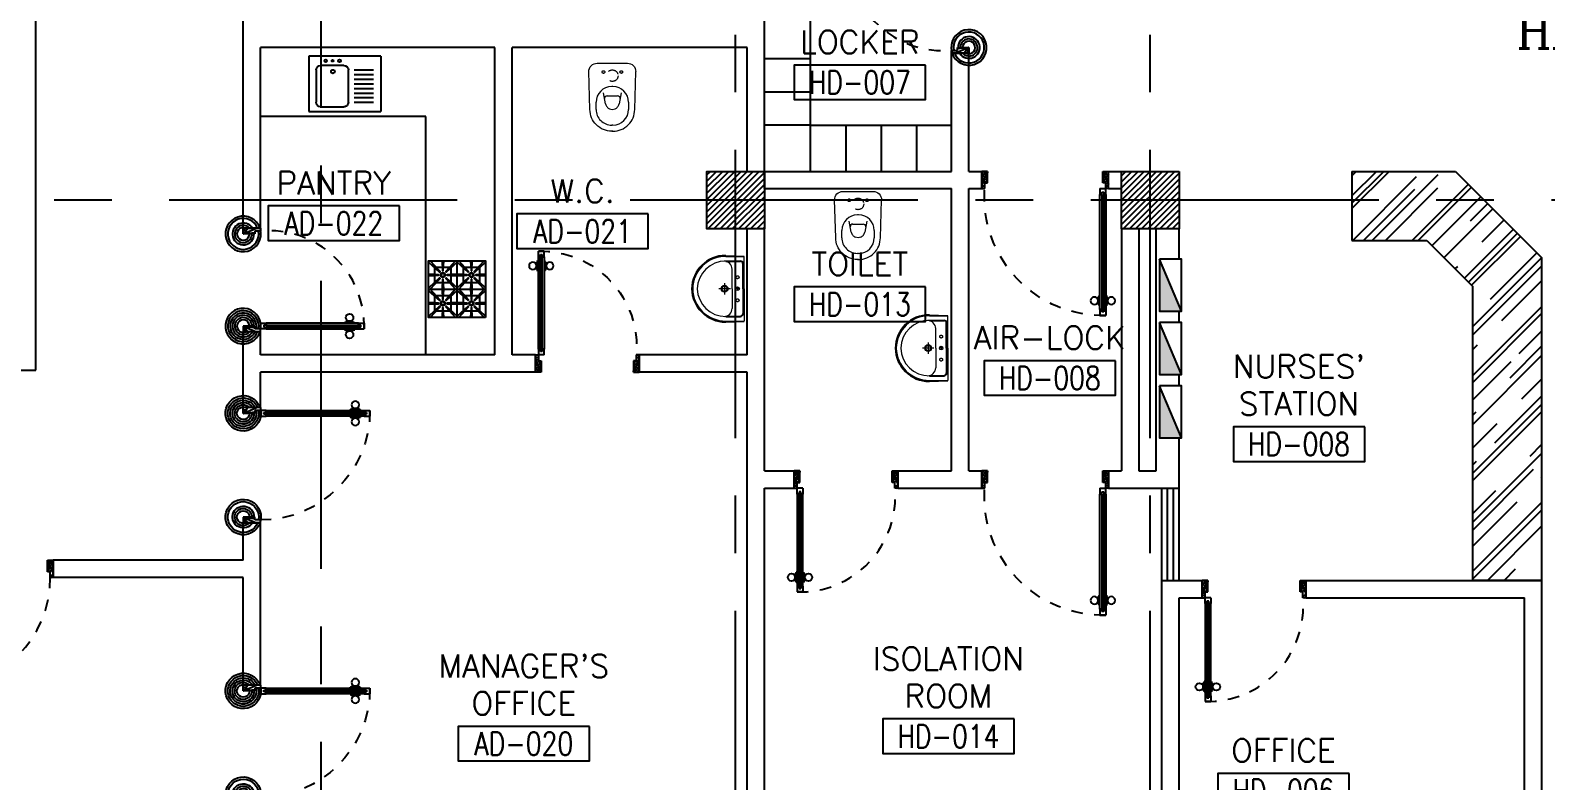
# Model space of a CAD drawing. Extents: x 417866.9 to 417960.2, y 43448 to 43538.2.
# Drawn here: x 417923.81 to 417936.97, y 43469.04 to 43475.55 of the extents above; entities that cross this region are included whole.
import ezdxf
from ezdxf.enums import TextEntityAlignment as Align

# ---------------------------------------------------------------- set-up
doc = ezdxf.new("R2010")
doc.units = 0
doc.header["$MEASUREMENT"] = 0
for name, pattern in [('CENTERX2', [4, 2.5, -0.5, 0.5, -0.5]), ('DASHED', [0.75, 0.5, -0.25]), ('HIDDEN', [0.375, 0.25, -0.125]), ('HIDDEN2', [0.1875, 0.125, -0.0625])]:
    doc.linetypes.add(name, pattern=pattern)
doc.layers.get('0').update_dxf_attribs({"linetype": 'CONTINUOUS'})
for name, color, linetype in [('A-FURN-W', 4, 'CONTINUOUS'), ('A-JEERI', 3, 'CONTINUOUS'), ('AXES', 11, 'CENTERX2'), ('COL', 2, 'CONTINUOUS'), ('COUNTER', 5, 'CONTINUOUS'), ('DOOR', 4, 'CONTINUOUS'), ('DOOR-DIM', 3, 'CONTINUOUS'), ('E-PANELBX', 3, 'CONTINUOUS'), ('FIX', 3, 'CONTINUOUS'), ('HAT', 8, 'CONTINUOUS'), ('Hatch', 11, 'CONTINUOUS'), ('K-FUR', 3, 'CONTINUOUS'), ('Locker', 7, 'CONTINUOUS'), ('RM-BOX', 2, 'CONTINUOUS'), ('RM-NAME', 2, 'CONTINUOUS'), ('RM-NO', 2, 'CONTINUOUS'), ('TEXT', 4, 'CONTINUOUS'), ('WALL', 3, 'CONTINUOUS'), ('WIN', 5, 'CONTINUOUS')]:
    doc.layers.add(name, color=color, linetype=linetype)
doc.layers.get('DOOR-DIM').off()
doc.styles.add('ROMANC', font='romanc', dxfattribs={"height": 0.1})
doc.styles.add('ROMANS', font='ROMANS.shx', dxfattribs={"width": 0.6})

# ---------------------------------------------------------------- blocks, each defined once
blk = doc.blocks.new('RM1')
at = {"layer": 'RM-BOX'}
blk.add_lwpolyline([(570, -200), (-570, -200), (-570, -500), (570, -500)], close=True, dxfattribs=at)
at = {"layer": 'RM-NAME', "style": 'ROMANS'}
for tag, p in [('ROOMNAME1', (0, 324)), ('ROOMNAME2', (0, 0))]:
    blk.add_attdef(tag, text='', height=200, dxfattribs=at).set_placement(p, align=Align.MIDDLE)
at = {"layer": 'RM-NO', "style": 'ROMANS', "width": 0.8}
blk.add_attdef('ROOMNO', text='', height=200, dxfattribs=at).set_placement((0, -350), align=Align.MIDDLE)
blk = doc.blocks.new('*X489')
at = {"color": 0}
for p, q in [((235129, 17905), (235584, 18361)), ((235129, 17958), (235531, 18361)), ((235129, 18011), (235478, 18361)), ((235129, 18064), (235425, 18361)), ((235129, 18117), (235372, 18361)), ((235129, 18171), (235319, 18361)), ((235129, 18224), (235266, 18361)), ((235129, 18277), (235213, 18361)), ((235129, 18330), (235160, 18361)), ((235137, 17861), (235629, 18352)), ((235190, 17861), (235629, 18299)), ((235243, 17861), (235629, 18246)), ((235296, 17861), (235629, 18193)), ((235349, 17861), (235629, 18140)), ((235402, 17861), (235629, 18087)), ((235455, 17861), (235629, 18034)), ((235508, 17861), (235629, 17981)), ((235562, 17861), (235629, 17928)), ((235615, 17861), (235629, 17875))]:
    blk.add_line(p, q, dxfattribs=at)
blk = doc.blocks.new('*X499')
at = {"color": 0}
for p, q in [((238729, 17899), (239190, 18361)), ((238729, 17952), (239137, 18361)), ((238729, 18005), (239084, 18361)), ((238729, 18058), (239031, 18361)), ((238729, 18111), (238978, 18361)), ((238729, 18164), (238925, 18361)), ((238729, 18217), (238872, 18361)), ((238729, 18270), (238819, 18361)), ((238729, 18323), (238766, 18361)), ((238743, 17861), (239229, 18346)), ((238797, 17861), (239229, 18293)), ((238850, 17861), (239229, 18240)), ((238903, 17861), (239229, 18187)), ((238956, 17861), (239229, 18134)), ((239009, 17861), (239229, 18081)), ((239062, 17861), (239229, 18028)), ((239115, 17861), (239229, 17975)), ((239168, 17861), (239229, 17922)), ((239221, 17861), (239229, 17869))]:
    blk.add_line(p, q, dxfattribs=at)
blk = doc.blocks.new('COL50')
at = {"layer": 'COL'}
blk.add_lwpolyline([(-250, 250), (-250, -250), (250, -250), (250, 250)], close=True, dxfattribs=at)
blk = doc.blocks.new('DOOR90')
at = {"layer": 'DOOR', "color": 7, "linetype": 'ByBlock'}
for p, q in [((-150, 0), (0, 0)), ((-150, 0), (-150, -25)), ((0, -50), (-114, 0)), ((0, -50), (-40, 0)), ((0, -50), (0, 0)), ((-1000, -25), (-1050, -25)), ((-1050, -75), (-1050, -25)), ((-1050, -25), (-1050, -75)), ((-1000, -75), (-1050, -75)), ((-1000, -42), (-1020, -42)), ((-1020, -42), (-1020, -58)), ((-1000, -58), (-1020, -58)), ((-1000, -25), (-1000, -42)), ((-1000, -58), (-1000, -75)), ((-878, -18), (-968, -18)), ((-968, -25), (-968, -18)), ((-968, -75), (-968, -82)), ((-878, -82), (-968, -82)), ((-955, -9), (-890, -9)), ((-955, -18), (-955, -9)), ((-955, -18), (-890, -18)), ((-955, -82), (-890, -82)), ((-955, -82), (-955, -91)), ((-955, -91), (-890, -91)), ((-890, -18), (-890, -9)), ((-890, -82), (-890, -91)), ((-878, -25), (-878, -18)), ((-878, -75), (-878, -82)), ((-200, -25), (-150, -25)), ((-200, -42), (-200, -25)), ((-180, -42), (-200, -42)), ((-200, -58), (-180, -58)), ((-200, -75), (-200, -58)), ((-150, -75), (-200, -75)), ((-180, -58), (-180, -42)), ((-150, -25), (-100, -25)), ((-150, -75), (-150, -25)), ((-100, -25), (-100, -50)), ((0, -50), (-100, -37)), ((-100, -50), (0, -50)), ((-150, -875), (-100, -875)), ((-150, -900), (-150, -875)), ((-150, -900), (0, -900)), ((0, -900), (-150, -900)), ((0, -850), (-114, -900)), ((-100, -875), (-100, -850)), ((0, -850), (-100, -863)), ((-100, -850), (0, -850)), ((0, -850), (-40, -900)), ((0, -850), (0, -900))]:
    blk.add_line(p, q, dxfattribs=at)
at = {"layer": 'DOOR', "linetype": 'ByBlock'}
for p, q in [((-200, -25), (-1000, -25)), ((-200, -42), (-1000, -42)), ((-200, -58), (-1000, -58)), ((-1000, -75), (-200, -75))]:
    blk.add_line(p, q, dxfattribs=at)
at = {"layer": 'DOOR', "color": 7, "linetype": 'ByBlock'}
for centre in [(-923, 24), (-923, -124)]:
    blk.add_circle(centre, 32.4, dxfattribs=at)
for centre, radius, start, end in [((0, -50), 154, 161.1053, 166.2858), ((0, -50), 94.4, 148.0182, 180), ((0, -50), 134, 158.1598, 169.28), ((0, -50), 114, 154.0838, 167.3774), ((0, -50), 74.4, 137.7764, 180), ((0, -50), 54.4, 113.2074, 180), ((0, -50), 34.4, 90, 180), ((0, -50), 14.4, 90, 180), ((0, -850), 154, 193.7142, 198.8947), ((0, -850), 134, 190.72, 201.8402), ((0, -850), 94.4, 180, 211.9818), ((0, -850), 74.4, 180, 222.2236), ((0, -850), 54.4, 180, 246.7926), ((0, -850), 34.4, 180, 270), ((0, -850), 14.4, 180, 270)]:
    blk.add_arc(centre, radius, start, end, dxfattribs=at)
at = {"layer": 'DOOR', "linetype": 'HIDDEN', "ltscale": 0.5}
blk.add_arc((-222, -50), 828, 178.2701, 275.003, dxfattribs=at)
blk = doc.blocks.new('LAV1')
at = {"layer": 'FIX', "linetype": 'DASHED', "lineweight": 20, "ltscale": 0.05}
for p, q in [((0, 170), (0, 270)), ((0, 170), (0, 270)), ((50, 220), (-50, 220))]:
    blk.add_line(p, q, dxfattribs=at)
at = {"layer": 'FIX', "linetype": 'ByBlock', "ltscale": 0.3}
for p, q in [((-287, 210), (-280, 50)), ((-240, 210), (-240, 85)), ((240, 210), (240, 85)), ((287, 210), (280, 50)), ((0, 60), (-215, 60)), ((0, 60), (215, 60))]:
    blk.add_line(p, q, dxfattribs=at)
at = {"layer": 'FIX', "linetype": 'Continuous', "lineweight": 20}
for p, q in [((-280, 210), (-280, 50)), ((0, 155), (-170, 155)), ((0, 155), (170, 155)), ((280, 210), (280, 50)), ((0, 50), (-280, 50)), ((0, 50), (-247, 50)), ((0, 50), (280, 50)), ((0, 50), (247, 50))]:
    blk.add_line(p, q, dxfattribs=at)
at = {"layer": 'FIX', "lineweight": 20}
for p, q in [((16, 107), (-15, 107)), ((0, 92), (0, 123))]:
    blk.add_line(p, q, dxfattribs=at)
for centre, radius in [((0, 220), 29.5), ((0, 220), 22.5), ((0, 107), 15.5)]:
    blk.add_circle(centre, radius, dxfattribs=at)
at = {"layer": 'FIX', "linetype": 'HIDDEN', "lineweight": 20, "ltscale": 0.05}
for centre in [(-100, 107), (100, 107)]:
    blk.add_circle(centre, 12.4, dxfattribs=at)
at = {"layer": 'FIX', "linetype": 'ByBlock', "ltscale": 0.3}
for centre, radius, start, end in [((5, 212), 292, 90.9964, 180.3903), ((-5, 212), 292, 359.6097, 89.0036), ((-215, 85), 25, 180, 270), ((215, 85), 25, 270, 0)]:
    blk.add_arc(centre, radius, start, end, dxfattribs=at)
at = {"layer": 'FIX', "linetype": 'Continuous', "lineweight": 20}
for centre, radius, start, end in [((5, 212), 285, 91.0202, 180.4), ((5, 212), 245, 91.1813, 180.4657), ((-5, 212), 285, 359.6, 88.9798), ((-5, 212), 245, 359.5343, 88.8187), ((-170, 225), 70, 180, 270), ((170, 225), 70, 270, 0)]:
    blk.add_arc(centre, radius, start, end, dxfattribs=at)
blk = doc.blocks.new('DOOR1000')
at = {"layer": 'DOOR', "color": 7, "linetype": 'ByBlock'}
for p, q in [((-150, 0), (0, 0)), ((-150, 0), (-150, -25)), ((0, -50), (-114, 0)), ((0, -50), (-40, 0)), ((0, -50), (0, 0)), ((-1100, -25), (-1100, -75)), ((-1100, -75), (-1100, -25)), ((-1050, -25), (-1100, -25)), ((-1050, -75), (-1100, -75)), ((-1070, -42), (-1070, -58)), ((-1050, -42), (-1070, -42)), ((-1050, -58), (-1070, -58)), ((-1050, -25), (-1050, -42)), ((-1050, -58), (-1050, -75)), ((-1018, -25), (-1018, -18)), ((-928, -18), (-1018, -18)), ((-1018, -75), (-1018, -82)), ((-928, -82), (-1018, -82)), ((-1005, -18), (-1005, -9)), ((-1005, -9), (-940, -9)), ((-1005, -18), (-940, -18)), ((-1005, -82), (-1005, -91)), ((-1005, -82), (-940, -82)), ((-1005, -91), (-940, -91)), ((-940, -18), (-940, -9)), ((-940, -82), (-940, -91)), ((-928, -25), (-928, -18)), ((-928, -75), (-928, -82)), ((-200, -25), (-150, -25)), ((-200, -42), (-200, -25)), ((-180, -42), (-200, -42)), ((-200, -58), (-180, -58)), ((-200, -75), (-200, -58)), ((-150, -75), (-200, -75)), ((-180, -58), (-180, -42)), ((-150, -25), (-100, -25)), ((-150, -75), (-150, -25)), ((-100, -25), (-100, -50)), ((0, -50), (-100, -37)), ((-100, -50), (0, -50)), ((-150, -975), (-100, -975)), ((-150, -1000), (-150, -975)), ((-150, -1000), (0, -1000)), ((0, -1000), (-150, -1000)), ((0, -950), (-114, -1000)), ((-100, -975), (-100, -950)), ((0, -950), (-100, -963)), ((-100, -950), (0, -950)), ((0, -950), (-40, -1000)), ((0, -950), (0, -1000))]:
    blk.add_line(p, q, dxfattribs=at)
at = {"layer": 'DOOR', "linetype": 'ByBlock'}
for p, q in [((-200, -25), (-1050, -25)), ((-200, -42), (-1050, -42)), ((-200, -58), (-1050, -58)), ((-1050, -75), (-200, -75))]:
    blk.add_line(p, q, dxfattribs=at)
at = {"layer": 'DOOR', "color": 7, "linetype": 'ByBlock'}
for centre in [(-973, 24), (-973, -124)]:
    blk.add_circle(centre, 32.4, dxfattribs=at)
for centre, radius, start, end in [((0, -50), 154, 161.1053, 166.2858), ((0, -50), 94.4, 148.0182, 180), ((0, -50), 134, 158.1598, 169.28), ((0, -50), 114, 154.0838, 167.3774), ((0, -50), 74.4, 137.7764, 180), ((0, -50), 54.4, 113.2074, 180), ((0, -50), 34.4, 90, 180), ((0, -50), 14.4, 90, 180), ((0, -950), 154, 193.7142, 198.8947), ((0, -950), 134, 190.72, 201.8402), ((0, -950), 94.4, 180, 211.9818), ((0, -950), 74.4, 180, 222.2236), ((0, -950), 54.4, 180, 246.7926), ((0, -950), 34.4, 180, 270), ((0, -950), 14.4, 180, 270)]:
    blk.add_arc(centre, radius, start, end, dxfattribs=at)
at = {"layer": 'DOOR', "linetype": 'HIDDEN', "ltscale": 0.5}
blk.add_arc((-150, -25), 950, 180, 270, dxfattribs=at)
blk = doc.blocks.new('WC')
at = {"layer": 'FIX', "lineweight": 20}
for p, q in [((475, 141), (538, 141)), ((339, 5), (339, -5)), ((395, 76), (490, 60)), ((534, 24), (540, 0)), ((540, 0), (534, -24)), ((674, 5), (674, -5)), ((490, -60), (395, -76)), ((213, -204), (210, -204)), ((538, -141), (475, -141))]:
    blk.add_line(p, q, dxfattribs=at)
at = {"layer": 'FIX', "linetype": 'Continuous', "lineweight": 20}
blk.add_line((420, -47), (420, 45), dxfattribs=at)
at = {"layer": 'FIX', "lineweight": 20}
for points in [[(210, -204, -0.414214), (137, -131), (137, 0), (137, 131, -0.414214), (210, 204)], [(727, -5), (727, 5, 0.414214), (538, 194), (210, 204)], [(727, 5), (727, -5, -0.414214), (538, -194), (210, -204)]]:
    blk.add_lwpolyline(points, format="xyb", dxfattribs=at)
at = {"layer": 'FIX', "linetype": 'HIDDEN2', "lineweight": 20, "ltscale": 0.3}
blk.add_circle((245, 0), 49.8, dxfattribs=at)
at = {"layer": 'FIX', "linetype": 'HIDDEN', "lineweight": 20, "ltscale": 0.05}
for centre in [(213, 78), (213, -77)]:
    blk.add_circle(centre, 11.6, dxfattribs=at)
at = {"layer": 'FIX', "lineweight": 20}
for centre, radius, start, end in [((475, 5), 136, 90, 180), ((538, 5), 136, 360, 90), ((464, -18), 82, 51.0758, 71.504), ((473, -7), 68.2, 27.1532, 51.0758), ((475, -5), 136, 180, 270), ((464, 18), 82, 288.496, 308.9242), ((473, 7), 68.2, 308.9242, 332.8468), ((538, -5), 136, 270, 0)]:
    blk.add_arc(centre, radius, start, end, dxfattribs=at)
at = {"layer": 'FIX', "linetype": 'Continuous', "lineweight": 20}
for centre, start, end in [((443, 46), 88.3879, 182.3338), ((442, -46), 177.6662, 271.6121)]:
    blk.add_arc(centre, 22.3, start, end, dxfattribs=at)
blk = doc.blocks.new('E-PBX')
at = {"layer": 'E-PANELBX'}
h = blk.add_hatch(color=256, dxfattribs=at)
h.paths.add_polyline_path([(34, 190), (-225, 190), (34, 81)])
h.paths.add_polyline_path([(225, 190), (34, 190), (34, 81), (225, 0)])
blk.add_line((225, 0), (-225, 190), dxfattribs=at)
blk.add_lwpolyline([(-225, 190), (225, 190), (225, 0), (-225, 0)], close=True, dxfattribs=at)
blk = doc.blocks.new('A$C2B543BD4')
at = {"layer": 'DOOR', "color": 0, "linetype": 'ByBlock'}
for p, q in [((150, 1156), (0, 1156)), ((150, 1156), (0, 1156)), ((0, 1156), (150, 1156)), ((0, 1106), (0, 1156)), ((100, 1106), (0, 1106)), ((150, 1131), (100, 1131)), ((100, 1131), (100, 1106)), ((150, 1156), (150, 1131)), ((1078, 138), (1168, 138)), ((1078, 131), (1078, 138)), ((1155, 147), (1090, 147)), ((1090, 138), (1090, 147)), ((1155, 138), (1090, 138)), ((1155, 138), (1155, 147)), ((1168, 131), (1168, 138)), ((100, 106), (0, 106)), ((0, 106), (0, 56)), ((150, 56), (0, 56)), ((100, 81), (100, 106)), ((150, 81), (100, 81)), ((150, 131), (150, 81)), ((150, 131), (200, 131)), ((150, 56), (150, 81)), ((200, 81), (150, 81)), ((180, 114), (180, 98)), ((200, 114), (180, 114)), ((180, 98), (200, 98)), ((200, 131), (200, 114)), ((200, 98), (200, 81)), ((1078, 81), (1078, 74)), ((1078, 74), (1168, 74)), ((1155, 74), (1090, 74)), ((1090, 74), (1090, 65)), ((1155, 65), (1090, 65)), ((1155, 74), (1155, 65)), ((1168, 81), (1168, 74)), ((1200, 131), (1250, 131)), ((1200, 114), (1200, 131)), ((1200, 114), (1220, 114)), ((1200, 98), (1220, 98)), ((1200, 81), (1200, 98)), ((1200, 81), (1250, 81)), ((1220, 98), (1220, 114)), ((1250, 131), (1250, 81)), ((1250, 131), (1250, 81)), ((1250, 81), (1250, 131))]:
    blk.add_line(p, q, dxfattribs=at)
at = {"layer": 'DOOR', "color": 9, "linetype": 'ByBlock'}
for p, q in [((0, 1106), (114, 1156)), ((0, 1106), (40, 1156)), ((0, 1106), (100, 1119)), ((0, 106), (40, 56)), ((0, 106), (114, 56)), ((0, 106), (100, 93))]:
    blk.add_line(p, q, dxfattribs=at)
at = {"layer": 'DOOR', "linetype": 'ByBlock'}
for p, q in [((1200, 131), (200, 131)), ((200, 114), (1200, 114)), ((200, 98), (1200, 98)), ((200, 81), (1200, 81))]:
    blk.add_line(p, q, dxfattribs=at)
at = {"layer": 'DOOR', "color": 0, "linetype": 'ByBlock'}
for centre in [(1123, 179), (1123, 32)]:
    blk.add_circle(centre, 32.4, dxfattribs=at)
at = {"layer": 'DOOR', "color": 9, "linetype": 'ByBlock'}
for centre, radius, start, end in [((0, 1106), 34.4, 0, 90), ((0, 1106), 14.4, 0, 90), ((0, 1106), 54.4, 0, 66.7926), ((0, 1106), 74.4, 0, 42.2236), ((0, 1106), 94.4, 0, 31.9818), ((0, 1106), 134, 10.72, 21.8402), ((0, 1106), 154, 13.7142, 18.8947), ((0, 106), 14.4, 270, 0), ((0, 106), 34.4, 270, 0), ((0, 106), 54.4, 293.2074, 0), ((0, 106), 74.4, 317.7764, 0), ((0, 106), 94.4, 328.0182, 0), ((0, 106), 114, 334.0838, 347.3774), ((0, 106), 134, 338.1598, 349.28), ((0, 106), 154, 341.1053, 346.2858)]:
    blk.add_arc(centre, radius, start, end, dxfattribs=at)
at = {"layer": 'DOOR', "linetype": 'HIDDEN', "ltscale": 0.5}
blk.add_arc((223, 106), 1028, 358.6059, 94.0585, dxfattribs=at)
blk = doc.blocks.new('A$C68711307')
at = {"layer": 'A-FURN-W'}
for p, q in [((0, 0), (0, 0.627)), ((0, 0.627), (0.48, 0.627)), ((0.12, 0.563), (0.4, 0.563)), ((0.48, 0.627), (0.48, 0)), ((0.08, 0.323), (0.08, 0.523)), ((0.44, 0.523), (0.44, 0.323)), ((0.4, 0.283), (0.12, 0.283)), ((0.12, 0.232), (0.12, 0.064)), ((0.16, 0.232), (0.16, 0.064)), ((0.2, 0.232), (0.2, 0.064)), ((0.24, 0.232), (0.24, 0.064)), ((0.28, 0.232), (0.28, 0.064)), ((0.32, 0.232), (0.32, 0.064)), ((0.36, 0.232), (0.36, 0.064)), ((0.4, 0.232), (0.4, 0.064)), ((0, 0), (0.48, 0))]:
    blk.add_line(p, q, dxfattribs=at)
for centre, start_param, end_param in [((0.12, 0.523), 5.497787, 7.068583), ((0.4, 0.523), 3.926991, 5.497787), ((0.12, 0.323), 0.785398, 2.356194), ((0.4, 0.323), 2.356194, 3.926991)]:
    blk.add_ellipse(centre, major_axis=(-0.0283, 0.0283), ratio=1, start_param=start_param, end_param=end_param, dxfattribs=at)
at = {"layer": 'A-FURN-W', "extrusion": (0, 0, -1)}
for centre, major_axis in [((0.04, 0.48), (-0.00849, 0.00849)), ((0.04, 0.42), (-0.00566, 0.00566)), ((0.134, 0.417), (-0.0113, 0.0113))]:
    blk.add_ellipse(centre, major_axis=major_axis, ratio=1, dxfattribs=at)
blk.add_ellipse((0.04, 0.36), major_axis=(-0.00849, 0.00849), ratio=1, start_param=6.283185307178246, end_param=12.56637061435783, dxfattribs=at)
blk = doc.blocks.new('RANGE')
at = {"layer": 'K-FUR'}
for p, q in [((0.45, 0.904), (0.45, 0)), ((0, 0.452), (0.9, 0.452))]:
    blk.add_line(p, q, dxfattribs=at)
for points in [[(-0.001, 0.879), (0.172, 0.723, 0.025175), (0.18, 0.73), (0.023, 0.903)], [(0.211, 0.904), (0.22, 0.747, 0.025175), (0.23, 0.747), (0.238, 0.904)], [(0.426, 0.904), (0.27, 0.73, 0.025175), (0.278, 0.723), (0.45, 0.88)], [(0.449, 0.879), (0.622, 0.723, 0.025175), (0.63, 0.73), (0.473, 0.903)], [(0.661, 0.904), (0.67, 0.747, 0.025175), (0.68, 0.747), (0.688, 0.904)], [(0.876, 0.904), (0.72, 0.73, 0.025175), (0.728, 0.723), (0.9, 0.88)], [(0, 0.664), (0.156, 0.672, 0.025175), (0.156, 0.683), (0, 0.691)], [(0.024, 0.452), (0.18, 0.625, 0.025175), (0.172, 0.633), (0, 0.476)], [(0.239, 0.452), (0.23, 0.609, 0.025175), (0.22, 0.609), (0.212, 0.452)], [(0.451, 0.477), (0.278, 0.633, 0.025175), (0.27, 0.625), (0.427, 0.453)], [(0.45, 0.691), (0.294, 0.683, 0.025175), (0.294, 0.673), (0.45, 0.665)], [(0.45, 0.664), (0.606, 0.672, 0.025175), (0.606, 0.683), (0.45, 0.691)], [(0.474, 0.452), (0.63, 0.625, 0.025175), (0.622, 0.633), (0.45, 0.476)], [(0.689, 0.452), (0.68, 0.609, 0.025175), (0.67, 0.609), (0.662, 0.452)], [(0.901, 0.477), (0.728, 0.633, 0.025175), (0.72, 0.625), (0.877, 0.453)], [(0.9, 0.691), (0.744, 0.683, 0.025175), (0.744, 0.673), (0.9, 0.665)], [(-0.001, 0.427), (0.172, 0.271, 0.025175), (0.18, 0.278), (0.023, 0.451)], [(0.211, 0.452), (0.22, 0.295, 0.025175), (0.23, 0.295), (0.238, 0.452)], [(0.426, 0.452), (0.27, 0.279, 0.025175), (0.278, 0.271), (0.45, 0.428)], [(0.449, 0.427), (0.622, 0.271, 0.025175), (0.63, 0.278), (0.473, 0.451)], [(0.661, 0.452), (0.67, 0.295, 0.025175), (0.68, 0.295), (0.688, 0.452)], [(0.876, 0.452), (0.72, 0.279, 0.025175), (0.728, 0.271), (0.9, 0.428)], [(0, 0.212), (0.156, 0.221, 0.025175), (0.156, 0.231), (0, 0.239)], [(0.024, 0), (0.18, 0.173, 0.025175), (0.172, 0.181), (0, 0.024)], [(0.239, 0), (0.23, 0.157, 0.025175), (0.22, 0.157), (0.212, 0)], [(0.451, 0.025), (0.278, 0.181, 0.025175), (0.27, 0.173), (0.427, 0.001)], [(0.45, 0.239), (0.294, 0.231, 0.025175), (0.294, 0.221), (0.45, 0.213)], [(0.45, 0.212), (0.606, 0.221, 0.025175), (0.606, 0.231), (0.45, 0.239)], [(0.474, 0), (0.63, 0.173, 0.025175), (0.622, 0.181), (0.45, 0.024)], [(0.689, 0), (0.68, 0.157, 0.025175), (0.67, 0.157), (0.662, 0)], [(0.901, 0.025), (0.728, 0.181, 0.025175), (0.72, 0.173), (0.877, 0.001)], [(0.9, 0.239), (0.744, 0.231, 0.025175), (0.744, 0.221), (0.9, 0.213)]]:
    blk.add_lwpolyline(points, format="xyb", dxfattribs=at)
blk.add_lwpolyline([(0, 0), (0, 0.904), (0.9, 0.904), (0.9, 0)], close=True, dxfattribs=at)
for points in [[(0.1, 0.686), (0.1, 0.788)], [(0.113, 0.804), (0.217, 0.804)], [(0.233, 0.804), (0.336, 0.804)], [(0.35, 0.789), (0.35, 0.686)], [(0.55, 0.686), (0.55, 0.788)], [(0.563, 0.804), (0.667, 0.804)], [(0.683, 0.804), (0.786, 0.804)], [(0.8, 0.789), (0.8, 0.686)], [(0.1, 0.567), (0.1, 0.67)], [(0.217, 0.552), (0.114, 0.552)], [(0.337, 0.552), (0.233, 0.552)], [(0.35, 0.67), (0.35, 0.568)], [(0.55, 0.567), (0.55, 0.67)], [(0.667, 0.552), (0.564, 0.552)], [(0.787, 0.552), (0.683, 0.552)], [(0.8, 0.67), (0.8, 0.568)], [(0.1, 0.234), (0.1, 0.336)], [(0.113, 0.352), (0.217, 0.352)], [(0.233, 0.352), (0.336, 0.352)], [(0.35, 0.337), (0.35, 0.234)], [(0.55, 0.234), (0.55, 0.336)], [(0.563, 0.352), (0.667, 0.352)], [(0.683, 0.352), (0.786, 0.352)], [(0.8, 0.337), (0.8, 0.234)], [(0.1, 0.115), (0.1, 0.218)], [(0.217, 0.1), (0.114, 0.1)], [(0.337, 0.1), (0.233, 0.1)], [(0.35, 0.218), (0.35, 0.116)], [(0.55, 0.115), (0.55, 0.218)], [(0.667, 0.1), (0.564, 0.1)], [(0.787, 0.1), (0.683, 0.1)], [(0.8, 0.218), (0.8, 0.116)]]:
    blk.add_lwpolyline(points, dxfattribs=at)
for centre, radius in [((0.225, 0.678), 0.0373), ((0.225, 0.678), 0.0273), ((0.675, 0.678), 0.0373), ((0.675, 0.678), 0.0273), ((0.225, 0.226), 0.0373), ((0.225, 0.226), 0.0273), ((0.675, 0.226), 0.0373), ((0.675, 0.226), 0.0273)]:
    blk.add_circle(centre, radius, dxfattribs=at)
blk = doc.blocks.new('Rang')
at = {"layer": 'FIX', "xscale": -0.6637168141592866, "yscale": 0.6637168141592866, "zscale": 0.6637168141592921, "rotation": 90}
blk.add_blockref('RANGE', (0.6, 0.597), dxfattribs=at)

msp = doc.modelspace()

# ---------------------------------------------------------------- hatches: boundary and pattern name
at = {"layer": 'Hatch'}
h = msp.add_hatch(dxfattribs=at)
h.set_pattern_fill('AR-RROOF', color=256, scale=300, angle=45, style=0)
h.set_pattern_definition([(45, (417807.0674, 43455.7134), (0.25455845, 0.6788225), [4.5, -0.6, 1.5, -0.3]), (45, (417807.24346, 43456.1016), (-0.4942677, 0.0700036), [0.9, -0.099, 1.8, -0.225]), (45, (417806.99314, 43455.99978), (0.96095816, 1.24521503), [2.4, -0.42, 1.2, -0.3])])
h.paths.add_polyline_path([(417936.1866, 43474.3243), (417935.2866, 43474.3243), (417935.2866, 43473.7243), (417935.9381, 43473.7243), (417936.3366, 43473.3258), (417936.3366, 43470.7743), (417936.9366, 43470.7743), (417936.9366, 43473.5743)])

# ---------------------------------------------------------------- linework, layer by layer
at = {"layer": 'AXES'}
for p, q in [((417929.9366, 43460.01), (417929.9366, 43537.5491)), ((417933.5366, 43460.01), (417933.5366, 43537.5491)), ((417926.3366, 43466.8743), (417926.3366, 43525.6943)), ((417959.5194, 43474.0743), (417889.6966, 43474.0743))]:
    msp.add_line(p, q, dxfattribs=at)
at = {"layer": 'COL'}
msp.add_lwpolyline([(417930.1866, 43474.3243), (417930.1866, 43473.8243), (417929.6866, 43473.8243), (417929.6866, 43474.3243)], close=True, dxfattribs=at)
at = {"layer": 'COUNTER'}
for p, q in [((417935.2866, 43474.3243), (417935.2866, 43473.7243)), ((417935.2866, 43474.3243), (417936.1866, 43474.3243)), ((417936.1866, 43474.3243), (417936.9366, 43473.5743)), ((417935.2866, 43473.7243), (417935.9381, 43473.7243)), ((417935.2866, 43473.7243), (417935.9381, 43473.7243)), ((417935.9381, 43473.7243), (417936.3366, 43473.3258)), ((417936.9366, 43470.7743), (417936.9366, 43473.5743)), ((417936.3366, 43470.7743), (417936.3366, 43473.3258)), ((417936.3366, 43470.7743), (417936.3366, 43473.3258)), ((417936.9366, 43470.7743), (417936.3366, 43470.7743))]:
    msp.add_line(p, q, dxfattribs=at)
at = {"layer": 'E-PANELBX'}
for p, q in [((417927.2466, 43474.7993), (417925.8116, 43474.7993)), ((417927.2466, 43472.7313), (417927.2466, 43474.7993))]:
    msp.add_line(p, q, dxfattribs=at)
at = {"layer": 'Locker'}
for p, q in [((417930.5866, 43474.3243), (417930.5866, 43476.4493)), ((417930.5866, 43475.2993), (417930.1866, 43475.2993)), ((417930.5866, 43475.0118), (417930.1866, 43475.0118)), ((417930.5866, 43474.7243), (417930.1866, 43474.7243)), ((417930.5866, 43474.7243), (417931.8116, 43474.7243)), ((417930.8929, 43474.7243), (417930.8929, 43474.3243)), ((417931.1991, 43474.7243), (417931.1991, 43474.3243)), ((417931.5054, 43474.7243), (417931.5054, 43474.3243))]:
    msp.add_line(p, q, dxfattribs=at)
at = {"layer": 'WALL'}
for p, q in [((417923.8616, 43472.5993), (417923.8616, 43481.5595)), ((417925.6616, 43473.8313), (417925.6616, 43477.1993)), ((417930.1866, 43474.1743), (417930.1866, 43476.4493)), ((417925.8116, 43473.8313), (417925.8116, 43475.3993)), ((417927.8466, 43475.3993), (417925.8116, 43475.3993)), ((417927.8466, 43472.7313), (417927.8466, 43475.3993)), ((417927.9966, 43472.7313), (417927.9966, 43475.3993)), ((417930.0366, 43475.3993), (417927.9966, 43475.3993)), ((417930.0366, 43474.3243), (417930.0366, 43475.3993)), ((417931.9616, 43475.3493), (417931.8116, 43475.3493)), ((417931.8116, 43474.3243), (417931.8116, 43475.3493)), ((417931.9616, 43474.3243), (417931.9616, 43475.3493)), ((417930.1866, 43474.3243), (417931.8116, 43474.3243)), ((417931.9616, 43474.3243), (417932.0741, 43474.3243)), ((417932.0741, 43474.1743), (417932.0741, 43474.3243)), ((417933.1741, 43474.3243), (417933.2866, 43474.3243)), ((417933.1741, 43474.1743), (417933.1741, 43474.3243)), ((417930.1866, 43474.1743), (417931.8116, 43474.1743)), ((417931.8116, 43471.7243), (417931.8116, 43474.1743)), ((417931.9616, 43471.7243), (417931.9616, 43474.1743)), ((417931.9616, 43474.1743), (417932.0741, 43474.1743)), ((417933.1741, 43474.1743), (417933.2866, 43474.1743)), ((417925.8116, 43473.8313), (417925.6616, 43473.8313)), ((417930.0366, 43472.7313), (417930.0366, 43473.8243)), ((417930.1866, 43471.7243), (417930.1866, 43473.8243)), ((417933.2866, 43473.8243), (417933.2866, 43471.7243)), ((417933.4366, 43473.8243), (417933.4366, 43471.7243)), ((417933.5866, 43471.7243), (417933.5866, 43473.8243)), ((417933.7866, 43473.5618), (417933.7866, 43473.8243)), ((417933.7866, 43473.0118), (417933.7866, 43473.1118)), ((417925.6616, 43472.2743), (417925.6616, 43472.9313)), ((417925.8116, 43472.9313), (417925.6616, 43472.9313)), ((417925.8116, 43472.7313), (417925.8116, 43472.9313)), ((417927.8466, 43472.7313), (417925.8116, 43472.7313)), ((417928.1991, 43472.7313), (417927.9966, 43472.7313)), ((417928.1991, 43472.5813), (417928.1991, 43472.7313)), ((417929.0991, 43472.5813), (417929.0991, 43472.7313)), ((417930.0366, 43472.7313), (417929.0991, 43472.7313)), ((417914.0166, 43472.5993), (417923.8616, 43472.5993)), ((417928.1991, 43472.5813), (417925.8116, 43472.5813)), ((417925.8116, 43472.2743), (417925.8116, 43472.5813)), ((417930.0366, 43472.5813), (417929.0991, 43472.5813)), ((417930.0366, 43467.1243), (417930.0366, 43472.5813)), ((417933.7866, 43472.4618), (417933.7866, 43472.5618)), ((417925.8116, 43472.2743), (417925.6616, 43472.2743)), ((417933.7866, 43471.5743), (417933.7866, 43472.0118)), ((417930.1866, 43471.7243), (417930.4449, 43471.7243)), ((417930.4449, 43471.7243), (417930.4449, 43471.5743)), ((417931.3449, 43471.7243), (417931.3449, 43471.5743)), ((417931.3449, 43471.7243), (417931.8116, 43471.7243)), ((417931.7866, 43471.7243), (417931.8116, 43471.7243)), ((417931.9616, 43471.7243), (417932.0741, 43471.7243)), ((417932.0741, 43471.7243), (417932.0741, 43471.5743)), ((417933.1741, 43471.7243), (417933.1741, 43471.5743)), ((417933.1741, 43471.7243), (417933.2866, 43471.7243)), ((417933.4366, 43471.7243), (417933.5866, 43471.7243)), ((417930.1866, 43467.1243), (417930.1866, 43471.5743)), ((417930.1866, 43471.5743), (417930.4449, 43471.5743)), ((417931.3449, 43471.5743), (417932.0741, 43471.5743)), ((417933.1741, 43471.5743), (417933.7866, 43471.5743)), ((417925.8116, 43471.2743), (417925.6616, 43471.2743)), ((417925.6616, 43470.9493), (417925.6616, 43471.2743)), ((417925.8116, 43469.8653), (417925.8116, 43471.2743)), ((417925.6616, 43470.9493), (417924.0116, 43470.9493)), ((417924.0116, 43470.7993), (417924.0116, 43470.9493)), ((417925.6616, 43470.7993), (417924.0116, 43470.7993)), ((417925.6616, 43469.8653), (417925.6616, 43470.7993)), ((417933.6366, 43467.1243), (417933.6366, 43470.7743)), ((417933.6366, 43470.7743), (417933.9866, 43470.7743)), ((417933.9866, 43470.6243), (417933.9866, 43470.7743)), ((417934.8866, 43470.7743), (417936.9366, 43470.7743)), ((417934.8866, 43470.6243), (417934.8866, 43470.7743)), ((417936.9366, 43467.1243), (417936.9366, 43470.7743)), ((417933.7866, 43467.1243), (417933.7866, 43470.6243)), ((417933.7866, 43470.6243), (417933.9866, 43470.6243)), ((417934.8866, 43470.6243), (417936.7866, 43470.6243)), ((417936.7866, 43467.1243), (417936.7866, 43470.6243)), ((417925.8116, 43469.8653), (417925.6616, 43469.8653))]:
    msp.add_line(p, q, dxfattribs=at)
at = {"layer": 'WIN'}
for p, q in [((417933.6366, 43470.7743), (417933.6366, 43471.5743)), ((417933.6866, 43470.7743), (417933.6866, 43471.5743)), ((417933.7366, 43470.7743), (417933.7366, 43471.5743)), ((417933.7866, 43470.7743), (417933.7866, 43471.5743))]:
    msp.add_line(p, q, dxfattribs=at)

# ---------------------------------------------------------------- block references
at = {"layer": 'A-JEERI', "linetype": 'ByBlock', "xscale": 0.0009999999892897904, "yscale": 0.0009999999892897904, "zscale": 0.001, "rotation": 270}
msp.add_blockref('WC', (417928.8659, 43475.3993), dxfattribs=at)
at = {"layer": 'COL', "xscale": -0.001000000047497451, "yscale": 0.0009999999892897904, "zscale": 0.001}
msp.add_blockref('COL50', (417933.5366, 43474.0743), dxfattribs=at)
at = {"layer": 'DOOR', "color": 0, "xscale": 0.001000000047497451, "yscale": 0.0009999999892897904, "zscale": 0.001}
msp.add_blockref('DOOR90', (417931.9616, 43476.2493), dxfattribs=at)
at = {"layer": 'DOOR', "color": 0, "xscale": -0.0009999999892897904, "yscale": 0.0009999999892897904, "zscale": 0.001, "rotation": 90}
for p in [(417933.23, 43474.3243), (417933.23, 43471.7243)]:
    msp.add_blockref('A$C2B543BD4', p, dxfattribs=at)
at = {"layer": 'DOOR', "yscale": 0.0009999999892897904, "zscale": 0.001}
for name, p, xscale, rotation in [('DOOR90', (417925.6616, 43472.9313), 0.001000000047497451, 180), ('DOOR1000', (417923.0116, 43470.9493), 0.0009999999892897904, 90)]:
    msp.add_blockref(name, p, dxfattribs=dict(at, xscale=xscale, rotation=rotation))
at = {"layer": 'DOOR', "xscale": -0.001000000047497451, "yscale": 0.0009999999892897904, "zscale": 0.001}
for p in [(417925.6616, 43472.2743), (417925.6616, 43469.8653)]:
    msp.add_blockref('DOOR1000', p, dxfattribs=at)
at = {"layer": 'DOOR-DIM', "yscale": 0.0009999999892897904, "zscale": 0.001, "rotation": 90}
for p, xscale in [((417928.1991, 43472.5813), -0.0009999999892897904), ((417930.4449, 43471.7243), 0.0009999999892897904), ((417933.9866, 43470.7743), 0.0009999999892897904)]:
    msp.add_blockref('DOOR90', p, dxfattribs=dict(at, xscale=xscale))
at = {"layer": 'E-PANELBX', "xscale": -0.0009999999892897904, "yscale": 0.0009999999892897904, "zscale": 0.001, "rotation": 90}
for p in [(417933.8066, 43473.3368), (417933.8066, 43472.7868), (417933.8066, 43472.2368)]:
    msp.add_blockref('E-PBX', p, dxfattribs=at)
at = {"layer": 'FIX', "xscale": -1, "rotation": 90}
msp.add_blockref('A$C68711307', (417926.8573, 43475.3241), dxfattribs=at)
at = {"layer": 'FIX', "xscale": -0.8250000000116415, "yscale": 0.8249999999970896, "zscale": 0.8250000000000001, "rotation": 180}
msp.add_blockref('Rang', (417927.2712, 43473.5478), dxfattribs=at)
at = {"layer": 'HAT', "xscale": 0.001000000047497451, "yscale": 0.0009999999892897904, "zscale": 0.001}
for p, values in [((417931.0152, 43475.4468), {'ROOMNO': 'HD-007', 'ROOMNAME2': 'LOCKER'}), ((417931.0152, 43473.5211), {'ROOMNO': 'HD-013', 'ROOMNAME2': 'TOILET'}), ((417932.6638, 43472.8808), {'ROOMNO': 'HD-008', 'ROOMNAME2': 'AIR-LOCK'}), ((417934.8277, 43472.3072), {'ROOMNO': 'HD-008', 'ROOMNAME2': 'STATION', 'ROOMNAME1': "NURSES'"}), ((417931.7842, 43469.7719), {'ROOMNO': 'HD-014', 'ROOMNAME2': 'ROOM', 'ROOMNAME1': 'ISOLATION'}), ((417928.0976, 43469.708), {'ROOMNO': 'AD-020', 'ROOMNAME2': 'OFFICE', 'ROOMNAME1': "MANAGER'S"}), ((417934.6925, 43469.2991), {'ROOMNO': 'HD-006', 'ROOMNAME2': 'OFFICE'})]:
    msp.add_blockref('RM1', p, dxfattribs=at).add_auto_attribs(values)
for name in ['*X489', '*X499']:
    msp.add_blockref(name, (417694.5581, 43455.9633), dxfattribs=at)
at = {"layer": 'TEXT', "xscale": 0.0009999999892897904, "yscale": 0.0009999999892897904, "zscale": 0.001, "rotation": 270}
msp.add_blockref('WC', (417930.999, 43474.2864), dxfattribs=at)
at = {"layer": 'WALL', "xscale": 0.001000000047497451, "yscale": 0.0009999999892897904, "zscale": 0.001}
for p, values in [((417926.4477, 43474.2237), {'ROOMNO': 'AD-022', 'ROOMNAME2': 'PANTRY'}), ((417928.6076, 43474.1545), {'ROOMNO': 'AD-021', 'ROOMNAME2': 'W.C.'})]:
    msp.add_blockref('RM1', p, dxfattribs=at).add_auto_attribs(values)
at = {"layer": 'WALL', "xscale": 0.0009999999892897904, "yscale": 0.0009999999892897904, "zscale": 0.001, "rotation": 90}
for p in [(417930.0604, 43473.3053), (417931.8281, 43472.7903)]:
    msp.add_blockref('LAV1', p, dxfattribs=at)

# ---------------------------------------------------------------- texts
at = {"layer": 'RM-NAME', "color": 2, "style": 'ROMANC'}
msp.add_text('HAEMODIALYSIS', height=0.3, dxfattribs=at).set_placement((417938.3518, 43475.5393), align=Align.MIDDLE)

doc.saveas('drawing.dxf')
